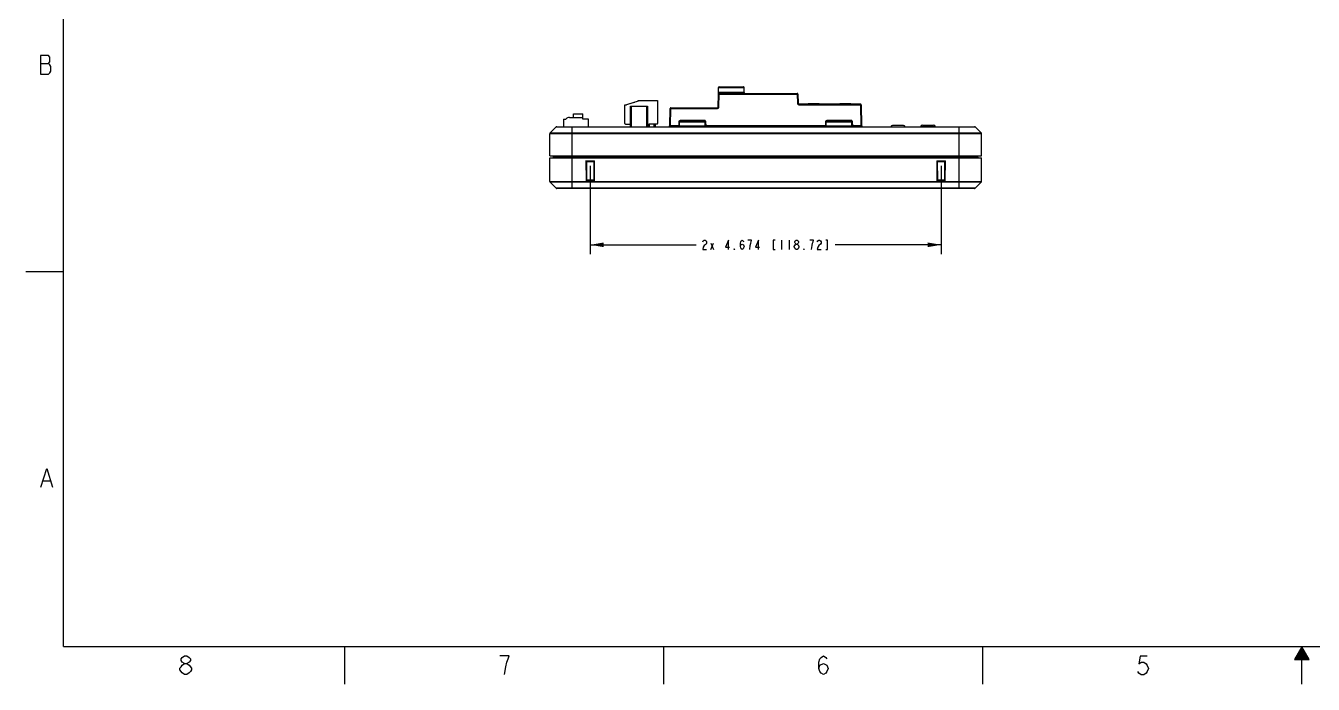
# Model space of a CAD drawing. Header units: inches. Extents: x 0 to 34, y 0 to 22.
# Drawn here: x 0 to 17.15, y 0 to 8.77 of the extents above; entities that cross this region are included whole.
import ezdxf

# ---------------------------------------------------------------- set-up
doc = ezdxf.new("R2010")
doc.units = ezdxf.units.IN
doc.header["$LTSCALE"] = 1.87
doc.header["$MEASUREMENT"] = 0
doc.layers.get('0').update_dxf_attribs({"linetype": 'CONTINUOUS'})
doc.layers.add('DIMENSIONS', color=7, linetype='CONTINUOUS')
doc.styles.get("Standard").update_dxf_attribs({"font": 'txt', "width": 0.8})
doc.dimstyles.new('DIMSTYLE_1', dxfattribs={"dimtxt": 0.125, "dimasz": 0.18, "dimexe": 0.18, "dimexo": 0.0625, "dimgap": 0.09, "dimtad": 0, "dimtih": 1, "dimtoh": 1, "dimdec": 3, "dimzin": 4, "dimdsep": 46, "dimtxsty": 'STANDARD', "dimblk": '_FILLED', "dimblk1": '_FILLED', "dimblk2": '_FILLED', "dimcen": 0.09, "dimadec": 0, "dimazin": 0, "dimtp": 0.001, "dimtm": 0.001, "dimtfac": 1, "dimtdec": 3, "dimtofl": 0, "dimtmove": 0, "dimatfit": 3, "dimldrblk": '_FILLED', "dimfxl": 1, "dimtolj": 1, "dimtzin": 4, "dimarcsym": 0})

# ---------------------------------------------------------------- blocks, each defined once
blk = doc.blocks.new('_FILLED')
at = {"color": 0, "linetype": 'BYBLOCK'}
blk.add_solid([(0, 0), (-1, 0.174), (-1, -0.174)], dxfattribs=at)
blk = doc.blocks.new('*D7')
at = {"layer": 'DIMENSIONS', "color": 2, "linetype": 'CONTINUOUS'}
for p, q in [((7.522, 6.906), (7.522, 5.729)), ((12.196, 6.906), (12.196, 5.729)), ((7.522, 5.854), (8.934, 5.854)), ((12.196, 5.854), (10.784, 5.854))]:
    blk.add_line(p, q, dxfattribs=at)
at = {"layer": 'DIMENSIONS', "color": 2, "linetype": 'CONTINUOUS', "xscale": 0.18, "yscale": 0.18, "zscale": 0.18, "rotation": 180}
blk.add_blockref('_FILLED', (7.522, 5.854), dxfattribs=at)
at = {"layer": 'DIMENSIONS', "color": 2, "linetype": 'CONTINUOUS', "xscale": 0.18, "yscale": 0.18, "zscale": 0.18}
blk.add_blockref('_FILLED', (12.196, 5.854), dxfattribs=at)

msp = doc.modelspace()

# ---------------------------------------------------------------- linework, layer by layer
at = {"color": 2, "linetype": 'CONTINUOUS'}
for p, q in [((0.1952, 8.2715), (0.3046, 8.2715)), ((0, 5.5), (0.5, 5.5)), ((0.2322, 2.7094), (0.3259, 2.7094)), ((4.25, 0), (4.25, 0.5)), ((8.5, 0), (8.5, 0.5)), ((12.75, 0), (12.75, 0.5)), ((17, 0.5), (16.902, 0.3303)), ((16.9134, 0.35), (17.0866, 0.35)), ((16.9192, 0.36), (17.0808, 0.36)), ((16.925, 0.37), (17.0751, 0.37)), ((16.9307, 0.38), (17.0693, 0.38)), ((16.9365, 0.39), (17.0635, 0.39)), ((16.9423, 0.4), (17.0578, 0.4)), ((16.9481, 0.41), (17.052, 0.41)), ((16.9538, 0.42), (17.0462, 0.42)), ((16.9596, 0.43), (17.0404, 0.43)), ((16.9654, 0.44), (17.0347, 0.44)), ((16.9712, 0.45), (17.0289, 0.45)), ((16.9769, 0.46), (17.0231, 0.46)), ((16.9827, 0.47), (17.0173, 0.47)), ((16.9885, 0.48), (17.0116, 0.48)), ((16.9942, 0.49), (17.0058, 0.49)), ((17.098, 0.3303), (17, 0.5)), ((17, 0), (17, 0.5)), ((16.902, 0.3303), (17.098, 0.3303)), ((16.9076, 0.34), (17.0924, 0.34)), ((2.1168, 0.1291), (2.0855, 0.1499))]:
    msp.add_line(p, q, dxfattribs=at)
at = {"color": 7, "linetype": 'CONTINUOUS'}
for p, q in [((9.2288, 7.8625), (9.2303, 7.9495)), ((9.2303, 7.9495), (9.5716, 7.9495)), ((9.2403, 7.9593), (9.5616, 7.9593)), ((9.5727, 7.8812), (9.5716, 7.9495)), ((8.1607, 7.7654), (8.0052, 7.7178)), ((8.1092, 7.7517), (8.0436, 7.7316)), ((8.0436, 7.7316), (8.0442, 7.7297)), ((8.0452, 7.7321), (8.0458, 7.7302)), ((8.0485, 7.7331), (8.0491, 7.7312)), ((8.0551, 7.7351), (8.0556, 7.7333)), ((8.0616, 7.7371), (8.0622, 7.7353)), ((8.0698, 7.7397), (8.0704, 7.7378)), ((8.0846, 7.7442), (8.0852, 7.7423)), ((8.0928, 7.7467), (8.0934, 7.7448)), ((8.0994, 7.7487), (8.0999, 7.7468)), ((8.1059, 7.7507), (8.1065, 7.7488)), ((8.1076, 7.7512), (8.1081, 7.7493)), ((8.1092, 7.7517), (8.1098, 7.7498)), ((8.1607, 7.7654), (8.1607, 7.7776)), ((8.1607, 7.7776), (8.4166, 7.7776)), ((8.4166, 7.7776), (8.4166, 7.6988)), ((9.2258, 7.6902), (9.2287, 7.8615)), ((9.2287, 7.8615), (9.2387, 7.8615)), ((9.5727, 7.8812), (9.2291, 7.8812)), ((9.2304, 7.8762), (9.2294, 7.8786)), ((9.2316, 7.8746), (9.2304, 7.8762)), ((9.2358, 7.6902), (9.2387, 7.8615)), ((9.2387, 7.8713), (9.2387, 7.8615)), ((9.2387, 7.8713), (10.2787, 7.8713)), ((9.2387, 7.8615), (10.2787, 7.8615)), ((10.2787, 7.8713), (10.2787, 7.8615)), ((10.2787, 7.8615), (10.2809, 7.7402)), ((10.2887, 7.8615), (10.2787, 7.8615)), ((10.2908, 7.7402), (10.2809, 7.7402)), ((10.2887, 7.8615), (10.2908, 7.7402)), ((10.3008, 7.7303), (10.3008, 7.7205)), ((10.3008, 7.7303), (11.1212, 7.7303)), ((10.3008, 7.7205), (11.1212, 7.7205)), ((10.4232, 7.7303), (10.4232, 7.7343)), ((10.4232, 7.7343), (10.5723, 7.7343)), ((10.5723, 7.7303), (10.5723, 7.7343)), ((10.8452, 7.7343), (10.995, 7.7343)), ((10.8452, 7.7303), (10.8452, 7.7343)), ((10.995, 7.7303), (10.995, 7.7343)), ((11.1212, 7.7303), (11.1212, 7.7205)), ((11.1212, 7.7205), (11.1261, 7.437)), ((11.1312, 7.7205), (11.1212, 7.7205)), ((11.1312, 7.7205), (11.1361, 7.437)), ((7.243, 7.5492), (7.4234, 7.5492)), ((7.2994, 7.5492), (7.2994, 7.6004)), ((7.2994, 7.6004), (7.4206, 7.6004)), ((7.4206, 7.5492), (7.4206, 7.6004)), ((7.4234, 7.5256), (7.4234, 7.5492)), ((7.9816, 7.4705), (7.9816, 7.7185)), ((7.9816, 7.7185), (8.0052, 7.7185)), ((8.0052, 7.7185), (8.0052, 7.7178)), ((8.0564, 7.4351), (8.0564, 7.6988)), ((8.0564, 7.6988), (8.2847, 7.6988)), ((8.0682, 7.6988), (8.0682, 7.4272)), ((8.2729, 7.4272), (8.2729, 7.6988)), ((8.2847, 7.6988), (8.2847, 7.4272)), ((8.4166, 7.6988), (8.4186, 7.6988)), ((8.4186, 7.6988), (8.4186, 7.4705)), ((8.5816, 7.437), (8.5857, 7.6705)), ((8.5857, 7.6705), (8.5957, 7.6705)), ((8.5916, 7.437), (8.5957, 7.6705)), ((8.5957, 7.6803), (8.5957, 7.6705)), ((8.5957, 7.6803), (9.2158, 7.6803)), ((8.5957, 7.6705), (9.2158, 7.6705)), ((9.2158, 7.6803), (9.2158, 7.6705)), ((9.2258, 7.6902), (9.2358, 7.6902)), ((7.0686, 7.4243), (6.9845, 7.3401)), ((7.0686, 7.4243), (12.6485, 7.4243)), ((7.0757, 7.4272), (12.6414, 7.4272)), ((7.1636, 7.5256), (7.1636, 7.4272)), ((7.1636, 7.5256), (7.1951, 7.5256)), ((7.1951, 7.5256), (7.2009, 7.5316)), ((7.2816, 6.604), (7.2816, 7.4272)), ((7.4982, 7.5256), (7.4234, 7.5256)), ((7.4982, 7.4272), (7.4982, 7.5256)), ((7.9895, 7.4626), (8.0564, 7.4626)), ((8.3005, 7.4626), (8.3005, 7.4272)), ((8.4107, 7.4626), (8.3005, 7.4626)), ((8.3084, 7.4272), (8.3084, 7.4626)), ((8.3713, 7.4272), (8.3713, 7.4626)), ((8.3871, 7.4626), (8.3871, 7.4272)), ((8.5759, 7.4329), (8.5689, 7.4285)), ((8.5815, 7.4285), (8.5853, 7.4299)), ((8.5916, 7.437), (8.5816, 7.437)), ((8.5914, 7.4357), (8.5916, 7.437)), ((8.6997, 7.437), (8.5916, 7.437)), ((8.7007, 7.4902), (8.6997, 7.437)), ((8.6997, 7.437), (8.6997, 7.4272)), ((8.6997, 7.437), (8.7097, 7.437)), ((8.7007, 7.4902), (8.7107, 7.4902)), ((8.7097, 7.437), (8.7107, 7.4902)), ((8.7097, 7.437), (9.0534, 7.437)), ((8.7107, 7.4902), (9.0525, 7.4902)), ((8.7207, 7.5098), (8.7207, 7.5)), ((9.0425, 7.5098), (8.7207, 7.5098)), ((8.7207, 7.5), (9.0425, 7.5)), ((9.0425, 7.5098), (9.0425, 7.5)), ((9.0534, 7.437), (9.0525, 7.4902)), ((9.0625, 7.4902), (9.0525, 7.4902)), ((9.0634, 7.437), (9.0534, 7.437)), ((9.0634, 7.437), (9.0625, 7.4902)), ((9.0634, 7.437), (9.0634, 7.4272)), ((10.6537, 7.437), (9.0634, 7.437)), ((10.6547, 7.4902), (10.6537, 7.437)), ((10.6537, 7.437), (10.6537, 7.4272)), ((10.6537, 7.437), (10.6637, 7.437)), ((10.6547, 7.4902), (10.6647, 7.4902)), ((10.6637, 7.437), (10.6647, 7.4902)), ((10.6637, 7.437), (11.0074, 7.437)), ((10.6647, 7.4902), (11.0065, 7.4902)), ((10.9965, 7.5098), (10.6747, 7.5098)), ((10.6747, 7.5098), (10.6747, 7.5)), ((10.6747, 7.5), (10.9965, 7.5)), ((10.9965, 7.5098), (10.9965, 7.5)), ((11.0074, 7.437), (11.0065, 7.4902)), ((11.0165, 7.4902), (11.0065, 7.4902)), ((11.0174, 7.437), (11.0074, 7.437)), ((11.0174, 7.437), (11.0165, 7.4902)), ((11.1261, 7.437), (11.0174, 7.437)), ((11.0174, 7.437), (11.0174, 7.4272)), ((11.1348, 7.4371), (11.1311, 7.4371)), ((11.1361, 7.437), (11.1348, 7.4371)), ((11.1408, 7.4341), (11.1366, 7.4421)), ((11.148, 7.4288), (11.1408, 7.4341)), ((11.6964, 7.4432), (11.5464, 7.4432)), ((11.9264, 7.4282), (12.1164, 7.4282)), ((11.9464, 7.4482), (12.0964, 7.4482)), ((12.4356, 6.604), (12.4356, 7.4272)), ((12.6485, 7.4243), (12.7326, 7.3401)), ((6.9816, 7.038), (6.9816, 7.333)), ((12.7356, 7.333), (6.9816, 7.333)), ((12.7326, 7.3401), (6.9845, 7.3401)), ((12.7356, 7.038), (12.7356, 7.333)), ((6.9816, 7.038), (12.7356, 7.038)), ((7.0323, 7.0211), (7.0326, 7.038)), ((12.6849, 7.0211), (12.6846, 7.038)), ((6.9816, 6.6981), (6.9816, 7.0112)), ((6.9816, 7.0112), (12.7356, 7.0112)), ((7.0323, 7.0211), (12.6849, 7.0211)), ((7.4644, 6.9739), (7.4667, 6.7141)), ((7.4644, 6.9739), (7.5787, 6.9739)), ((7.4694, 6.969), (7.4644, 6.9739)), ((7.4694, 6.969), (7.4717, 6.7142)), ((7.4742, 6.9642), (7.4694, 6.969)), ((7.4694, 6.969), (7.5737, 6.969)), ((7.4763, 6.7189), (7.4742, 6.9642)), ((7.4742, 6.9642), (7.5689, 6.9642)), ((7.5689, 6.9642), (7.5668, 6.7189)), ((7.5689, 6.9642), (7.5737, 6.969)), ((7.5715, 6.7142), (7.5737, 6.969)), ((7.5737, 6.969), (7.5787, 6.9739)), ((7.5765, 6.7141), (7.5787, 6.9739)), ((12.1384, 6.9739), (12.2527, 6.9739)), ((12.1384, 6.9739), (12.1407, 6.7141)), ((12.1434, 6.969), (12.1384, 6.9739)), ((12.1434, 6.969), (12.2477, 6.969)), ((12.1482, 6.9642), (12.1434, 6.969)), ((12.1434, 6.969), (12.1457, 6.7142)), ((12.1482, 6.9642), (12.2429, 6.9642)), ((12.1503, 6.7189), (12.1482, 6.9642)), ((12.2429, 6.9642), (12.2408, 6.7189)), ((12.2429, 6.9642), (12.2477, 6.969)), ((12.2455, 6.7142), (12.2477, 6.969)), ((12.2477, 6.969), (12.2527, 6.9739)), ((12.2505, 6.7141), (12.2527, 6.9739)), ((12.7356, 6.6981), (12.7356, 7.0112)), ((6.9816, 6.6981), (12.7356, 6.6981)), ((7.0686, 6.6069), (6.9845, 6.6911)), ((6.9845, 6.6911), (12.7326, 6.6911)), ((7.4717, 6.7142), (7.4667, 6.7141)), ((7.4717, 6.7142), (7.4763, 6.7189)), ((7.4763, 6.7189), (7.5668, 6.7189)), ((7.4816, 6.7043), (7.4863, 6.709)), ((7.4816, 6.7043), (7.4816, 6.6993)), ((7.4816, 6.7043), (7.5615, 6.7043)), ((7.4816, 6.6993), (7.5615, 6.6993)), ((7.4863, 6.709), (7.5568, 6.709)), ((7.5568, 6.709), (7.5615, 6.7043)), ((7.5615, 6.7043), (7.5615, 6.6993)), ((7.5668, 6.7189), (7.5715, 6.7142)), ((7.5715, 6.7142), (7.5765, 6.7141)), ((12.1457, 6.7142), (12.1407, 6.7141)), ((12.1457, 6.7142), (12.1503, 6.7189)), ((12.1503, 6.7189), (12.2408, 6.7189)), ((12.1556, 6.7043), (12.1603, 6.709)), ((12.1556, 6.7043), (12.2355, 6.7043)), ((12.1556, 6.7043), (12.1556, 6.6993)), ((12.1556, 6.6993), (12.2355, 6.6993)), ((12.1603, 6.709), (12.2308, 6.709)), ((12.2308, 6.709), (12.2355, 6.7043)), ((12.2355, 6.7043), (12.2355, 6.6993)), ((12.2408, 6.7189), (12.2455, 6.7142)), ((12.2455, 6.7142), (12.2505, 6.7141)), ((12.6485, 6.6069), (12.7326, 6.6911)), ((12.6485, 6.6069), (7.0686, 6.6069)), ((12.6414, 6.604), (7.0757, 6.604))]:
    msp.add_line(p, q, dxfattribs=at)
at = {"color": 7, "linetype": 'CONTINUOUS', "const_width": 0.02}
for points in [[(0.5, 21.5), (0.5, 0.5)], [(0.5, 0.5), (33.5, 0.5)]]:
    msp.add_lwpolyline(points, dxfattribs=at)
at = {"color": 2, "linetype": 'CONTINUOUS'}
for points in [[(0.1952, 8.3757), (0.1952, 8.1257), (0.3046, 8.1257), (0.3202, 8.1465), (0.3359, 8.1674), (0.3359, 8.2299), (0.3202, 8.2507), (0.3046, 8.2715), (0.3202, 8.2924), (0.3202, 8.3549), (0.3046, 8.3757), (0.1952, 8.3757)], [(0.2009, 2.6261), (0.2791, 2.8761), (0.3572, 2.6261)], [(2.1168, 0.2749), (2.0855, 0.2958), (2.0699, 0.3166), (2.0699, 0.3374), (2.0855, 0.3583), (2.1168, 0.3791), (2.148, 0.3791), (2.1793, 0.3583), (2.1949, 0.3374), (2.1949, 0.3166), (2.1793, 0.2958), (2.148, 0.2749)], [(6.3803, 0.1287), (6.3959, 0.2328), (6.4115, 0.2953), (6.4271, 0.337), (6.4428, 0.3787), (6.3178, 0.3787)], [(10.5658, 0.2118), (10.5814, 0.2534), (10.6283, 0.2743), (10.6751, 0.2534), (10.6908, 0.2118), (10.6751, 0.1701), (10.6595, 0.1493), (10.6283, 0.1284), (10.597, 0.1493), (10.5814, 0.1701), (10.5658, 0.2118), (10.5658, 0.2951), (10.5814, 0.3368), (10.597, 0.3576), (10.6283, 0.3784), (10.6595, 0.3576), (10.6751, 0.3368)], [(14.9415, 0.3762), (14.8478, 0.3762), (14.8322, 0.272), (14.8634, 0.2929), (14.8947, 0.2929), (14.9259, 0.272), (14.9415, 0.2512), (14.9572, 0.2095), (14.9415, 0.1679), (14.9259, 0.147), (14.8947, 0.1262), (14.8634, 0.1262), (14.8322, 0.147), (14.8165, 0.1679)], [(2.0855, 0.1499), (2.0543, 0.1916), (2.0543, 0.2124), (2.0699, 0.2333), (2.0855, 0.2541), (2.1168, 0.2749), (2.148, 0.2749), (2.1793, 0.2541), (2.2105, 0.2124)], [(2.2105, 0.2124), (2.2105, 0.1916), (2.1949, 0.1708), (2.1793, 0.1499), (2.148, 0.1291), (2.1168, 0.1291)]]:
    msp.add_lwpolyline(points, dxfattribs=at)
at = {"color": 7, "linetype": 'CONTINUOUS'}
msp.add_lwpolyline([(8.5818, 7.4468), (8.5804, 7.4398), (8.5759, 7.4329)], dxfattribs=at)
for centre, radius, start, end in [((9.2403, 7.9493), 0.01, 90, 179), ((9.5616, 7.9493), 0.01, 1, 90), ((9.2387, 7.8613), 0.01, 90, 179), ((9.238, 7.881), 0.00894, 179.03791, 195.84196), ((9.5827, 7.8813), 0.01, 181, 270), ((10.2787, 7.8613), 0.01, 1, 90), ((10.3008, 7.7405), 0.02, 181.00071, 241.20226), ((10.3008, 7.7403), 0.01, 181, 270), ((10.3009, 7.7406), 0.0201, 241.22168, 255.30847), ((10.3009, 7.7406), 0.0201, 255.3665, 269.95814), ((11.1212, 7.7203), 0.01, 1, 90), ((7.243, 7.4902), 0.059, 89.99853, 135.46557), ((8.5957, 7.6703), 0.01, 90, 179), ((9.2158, 7.6903), 0.01, 270, 359), ((9.2158, 7.6905), 0.02, 270.00062, 330.66045), ((9.2157, 7.6905), 0.02, 330.67898, 344.58761), ((9.2157, 7.6905), 0.0201, 344.63608, 354.89975), ((9.2158, 7.6905), 0.02, 354.89816, 358.98749), ((7.0757, 7.4172), 0.01, 90, 135), ((7.9895, 7.4705), 0.00787, 180, 270), ((8.0643, 7.4351), 0.00787, 180, 270), ((8.4107, 7.4705), 0.00787, 270, 360), ((8.5716, 7.4372), 0.01, 299.50376, 359), ((8.5729, 7.4589), 0.0316, 281.81968, 285.75474), ((8.6997, 7.4372), 0.01, 270, 359), ((8.7208, 7.4898), 0.0201, 164.34321, 174.82654), ((8.7206, 7.4898), 0.0199, 174.82546, 178.99092), ((8.7207, 7.4898), 0.0201, 150.29865, 164.29346), ((8.7207, 7.4898), 0.02, 90.00082, 150.27983), ((8.7207, 7.49), 0.01, 90, 179), ((9.0424, 7.4897), 0.0201, 74.89077, 89.9546), ((9.0425, 7.49), 0.01, 1, 90), ((9.0424, 7.4898), 0.0201, 59.88162, 74.82429), ((9.0425, 7.4898), 0.02, 1.00133, 59.85743), ((9.0634, 7.4372), 0.01, 181, 240.33333), ((10.6537, 7.4372), 0.01, 270, 359), ((10.6748, 7.4898), 0.0201, 164.34321, 174.82654), ((10.6746, 7.4898), 0.0199, 174.82546, 178.99092), ((10.6747, 7.4898), 0.0201, 150.29865, 164.29346), ((10.6747, 7.4898), 0.02, 90.00082, 150.27983), ((10.6747, 7.49), 0.01, 90, 179), ((10.9964, 7.4897), 0.0201, 74.89077, 89.9546), ((10.9965, 7.49), 0.01, 1, 90), ((10.9964, 7.4898), 0.0201, 59.88162, 74.82429), ((10.9965, 7.4898), 0.02, 1.00133, 59.85743), ((11.0174, 7.4372), 0.01, 181, 240.33333), ((11.135, 6.9431), 0.494, 90.44197, 91.02171), ((11.1437, 7.4547), 0.0273, 249.49621, 254.26717), ((11.1461, 7.4372), 0.01, 181, 240.49624), ((11.1449, 7.4588), 0.0315, 254.2412, 258.20226), ((11.5464, 7.4232), 0.02, 90, 168.40889), ((11.6964, 7.4232), 0.02, 11.59111, 90), ((11.9464, 7.4282), 0.02, 90, 180), ((12.0964, 7.4282), 0.02, 0, 90), ((12.6414, 7.4172), 0.01, 45, 90), ((6.9916, 7.333), 0.01, 135, 180), ((12.7256, 7.333), 0.01, 0, 45), ((7.0223, 7.0212), 0.01, 299.66666, 359), ((12.6948, 7.0212), 0.01, 181, 240.33333), ((6.9916, 6.6981), 0.01, 180, 225), ((7.4863, 6.719), 0.01, 180.5, 270), ((7.5568, 6.719), 0.01, 270, 359.5), ((12.1603, 6.719), 0.01, 180.5, 270), ((12.2308, 6.719), 0.01, 270, 359.5), ((12.7256, 6.6981), 0.01, 315, 360), ((7.0757, 6.614), 0.01, 225, 270), ((12.6414, 6.614), 0.01, 270, 315)]:
    msp.add_arc(centre, radius, start, end, dxfattribs=at)
for points, knots in [([(9.2387, 7.8713), (9.2374, 7.8713), (9.2347, 7.8721), (9.2325, 7.8737), (9.2316, 7.8746)], [0, 0, 0, 0, 0.5225046, 1, 1, 1, 1]), ([(8.5853, 7.4299), (8.5862, 7.4303), (8.588, 7.4313), (8.5896, 7.4327), (8.5902, 7.4335)], [0, 0, 0, 0, 0.4948187, 1, 1, 1, 1]), ([(8.5902, 7.4335), (8.5903, 7.4336), (8.5908, 7.4343), (8.5912, 7.4351), (8.5914, 7.4357)], [0, 0, 0, 0, 0.2471351, 1, 1, 1, 1]), ([(11.1261, 7.437), (11.1262, 7.4364), (11.1264, 7.4353), (11.127, 7.4343), (11.1273, 7.4338)], [0, 0, 0, 0, 0.5052752, 1, 1, 1, 1]), ([(11.1273, 7.4338), (11.1281, 7.4327), (11.1303, 7.4309), (11.1328, 7.4297), (11.1341, 7.4292)], [0, 0, 0, 0, 0.5058719, 1, 1, 1, 1]), ([(7.4667, 6.7141), (7.4667, 6.7122), (7.4675, 6.7083), (7.4708, 6.7033), (7.4758, 6.7), (7.4797, 6.6993), (7.4816, 6.6993)], [0, 0, 0, 0, 0.2497301, 0.4996168, 0.7496879, 1, 1, 1, 1]), ([(7.4717, 6.7142), (7.4717, 6.7129), (7.4722, 6.7103), (7.4744, 6.707), (7.4777, 6.7048), (7.4803, 6.7043), (7.4816, 6.7043)], [0, 0, 0, 0, 0.2497051, 0.4996148, 0.7497117, 1, 1, 1, 1]), ([(7.5615, 6.7043), (7.5628, 6.7043), (7.5654, 6.7048), (7.5687, 6.707), (7.5709, 6.7103), (7.5715, 6.7129), (7.5715, 6.7142)], [0, 0, 0, 0, 0.2497129, 0.4996315, 0.749729, 1, 1, 1, 1]), ([(7.5615, 6.6993), (7.5634, 6.6993), (7.5673, 6.7), (7.5723, 6.7033), (7.5756, 6.7083), (7.5764, 6.7122), (7.5765, 6.7141)], [0, 0, 0, 0, 0.2497383, 0.4996343, 0.7497047, 1, 1, 1, 1]), ([(12.1407, 6.7141), (12.1407, 6.7122), (12.1415, 6.7083), (12.1448, 6.7033), (12.1498, 6.7), (12.1537, 6.6993), (12.1556, 6.6993)], [0, 0, 0, 0, 0.2497301, 0.4996168, 0.7496879, 1, 1, 1, 1]), ([(12.1457, 6.7142), (12.1457, 6.7129), (12.1462, 6.7103), (12.1484, 6.707), (12.1517, 6.7048), (12.1543, 6.7043), (12.1556, 6.7043)], [0, 0, 0, 0, 0.2497051, 0.4996148, 0.7497117, 1, 1, 1, 1]), ([(12.2355, 6.7043), (12.2368, 6.7043), (12.2394, 6.7048), (12.2427, 6.707), (12.2449, 6.7103), (12.2455, 6.7129), (12.2455, 6.7142)], [0, 0, 0, 0, 0.2497129, 0.4996315, 0.749729, 1, 1, 1, 1]), ([(12.2355, 6.6993), (12.2374, 6.6993), (12.2413, 6.7), (12.2463, 6.7033), (12.2496, 6.7083), (12.2504, 6.7122), (12.2505, 6.7141)], [0, 0, 0, 0, 0.2497383, 0.4996343, 0.7497047, 1, 1, 1, 1])]:
    msp.add_open_spline(points, degree=3, knots=knots, dxfattribs=at)
at = {"layer": 'DIMENSIONS', "color": 2, "linetype": 'CONTINUOUS'}
for p, q in [((9.1273, 5.8748), (9.1648, 5.7915)), ((9.1273, 5.7915), (9.1648, 5.8748)), ((10.0711, 5.9165), (10.0711, 5.7915)), ((10.1711, 5.9165), (10.1711, 5.7915))]:
    msp.add_line(p, q, dxfattribs=at)
for points in [[(9.0211, 5.8956), (9.0273, 5.9061), (9.0398, 5.9165), (9.0523, 5.9165), (9.0648, 5.9061), (9.0711, 5.8956), (9.0711, 5.8748), (9.0648, 5.8644)], [(9.0648, 5.8644), (9.0398, 5.8436), (9.0273, 5.8227), (9.0211, 5.7915), (9.0711, 5.7915)], [(9.3648, 5.7915), (9.3648, 5.9165), (9.3211, 5.8227), (9.3773, 5.8227)], [(9.5211, 5.8331), (9.5273, 5.854), (9.5461, 5.8644), (9.5648, 5.854), (9.5711, 5.8331), (9.5648, 5.8123), (9.5586, 5.8019), (9.5461, 5.7915), (9.5336, 5.8019), (9.5273, 5.8123), (9.5211, 5.8331), (9.5211, 5.8748), (9.5273, 5.8956), (9.5336, 5.9061), (9.5461, 5.9165), (9.5586, 5.9061), (9.5648, 5.8956)], [(9.6461, 5.7915), (9.6523, 5.8436), (9.6586, 5.8748), (9.6648, 5.8956), (9.6711, 5.9165), (9.6211, 5.9165)], [(9.7648, 5.7915), (9.7648, 5.9165), (9.7211, 5.8227), (9.7773, 5.8227)], [(9.9836, 5.9165), (9.9586, 5.9165), (9.9586, 5.7915), (9.9836, 5.7915)], [(10.2398, 5.8331), (10.2523, 5.854), (10.2648, 5.8644), (10.2773, 5.8644), (10.2898, 5.854), (10.2961, 5.8436), (10.3023, 5.8331), (10.3023, 5.8227)], [(10.2648, 5.7915), (10.2523, 5.8019), (10.2461, 5.8123), (10.2398, 5.8227), (10.2398, 5.8331)], [(10.2648, 5.8644), (10.2523, 5.8748), (10.2461, 5.8852), (10.2461, 5.8956), (10.2523, 5.9061), (10.2648, 5.9165), (10.2773, 5.9165), (10.2898, 5.9061), (10.2961, 5.8956), (10.2961, 5.8852), (10.2898, 5.8748), (10.2773, 5.8644)], [(10.4711, 5.7915), (10.4773, 5.8436), (10.4836, 5.8748), (10.4898, 5.8956), (10.4961, 5.9165), (10.4461, 5.9165)], [(10.5461, 5.8956), (10.5523, 5.9061), (10.5648, 5.9165), (10.5773, 5.9165), (10.5898, 5.9061), (10.5961, 5.8956), (10.5961, 5.8748), (10.5898, 5.8644)], [(10.5898, 5.8644), (10.5648, 5.8436), (10.5523, 5.8227), (10.5461, 5.7915), (10.5961, 5.7915)], [(10.6586, 5.7915), (10.6836, 5.7915), (10.6836, 5.9165), (10.6586, 5.9165)], [(9.4461, 5.7915), (9.4398, 5.7915), (9.4398, 5.8019), (9.4461, 5.7915)], [(10.3023, 5.8227), (10.2898, 5.8019), (10.2773, 5.7915), (10.2648, 5.7915)], [(10.3711, 5.7915), (10.3648, 5.7915), (10.3648, 5.8019), (10.3711, 5.7915)]]:
    msp.add_lwpolyline(points, dxfattribs=at)

# ---------------------------------------------------------------- dimensions: what is measured, and where the dimension line sits
dim = msp.add_linear_dim(base=(12.1956, 5.854), p1=(7.5216, 6.9065), p2=(12.1956, 6.9065), text='2x <>', dimstyle='DIMSTYLE_1', dxfattribs=at)
dim.commit()
dim.dimension.update_dxf_attribs({"geometry": '*D7', "text_midpoint": (8.9961, 5.7915), "dimtype": 160})

doc.saveas('drawing.dxf')
